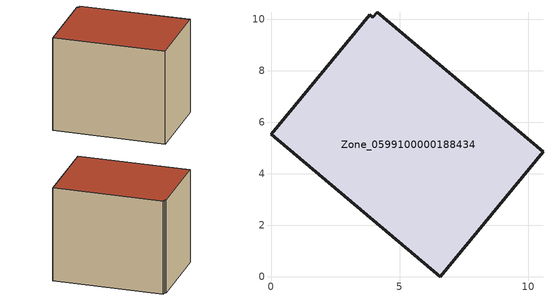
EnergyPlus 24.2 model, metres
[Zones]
Zone_0599100000188434
 floor ground (C_G): 3.96,10.07 4.12,10.27 10.57,4.85 6.57,0 0,5.53 3.83,10.18 z0.11
 wall outside (C_F): 6.57,0 10.57,4.85 4.12,10.27 3.96,10.07 3.83,10.18 0,5.53 6.57,0 z0.11:7.43
 roof outside (C_R): 4.12,10.27 3.96,10.07 3.83,10.18 0,5.53 6.57,0 10.57,4.85 z7.43
[BUILDING]
Pand.0599100000188434: North Axis=0; Terrain=City; Loads Convergence Tolerance Value=0.04; Temperature Convergence Tolerance Value=0.4; Solar Distribution=FullExterior; Maximum Number of Warmup Days=25; Minimum Number of Warmup Days=1
[Site:Location]
Rotterdam.The.Hague.AP_ZH_NLD Design_Conditions: Latitude=51.96; Longitude=4.45; Time Zone=1; Elevation=-4.5
[SITE:GROUNDTEMPERATURE:BUILDINGSURFACE]
18, 18, 18, 18, 18, 18, 18, 18, 18, 18, 18, 18
[MATERIAL] Thermal Absorptance=0.9; Solar Absorptance=0.7; Visible Absorptance=0.7
Name | Roughness | Thickness | Conductivity | Density | Specific Heat
G.TC.1946-1964 | MediumSmooth | 0.15 | 1 | 540 | 1210
F.TC.1946-1964 | Rough | 0.3 | 0.857143 | 1920 | 840
R.TC.1946-1964 | MediumRough | 0.2 | 0.235294 | 1500 | 1000
[CONSTRUCTION]
C_G: G.TC.1946-1964
C_F: F.TC.1946-1964
C_R: R.TC.1946-1964
[ZONE]
Zone_0599100000188434: Type=1; Multiplier=1; Ceiling Height=Autocalculate; Volume=Autocalculate; Floor Area=autocalculate; Part of Total Floor Area=Yes
[ZONEINFILTRATION:DESIGNFLOWRATE]
Infil_Zone_0599100000188434: Zone or ZoneList or Space or SpaceList=Zone_0599100000188434; Schedule=AlwaysOn; Design Flow Rate Calculation Method=Flow/Area; Flow Rate per Floor Area=0.003; Constant Term Coefficient=1; Temperature Term Coefficient=0; Velocity Term Coefficient=0; Velocity Squared Term Coefficient=0
[HVACTEMPLATE:ZONE:IDEALLOADSAIRSYSTEM]
Zone_0599100000188434: Maximum Heating Supply Air Temperature=50; Minimum Cooling Supply Air Temperature=13; Maximum Heating Supply Air Humidity Ratio=0.0156; Minimum Cooling Supply Air Humidity Ratio=0.0077; Heating Limit=NoLimit; Cooling Limit=NoLimit; Dehumidification Control Type=ConstantSensibleHeatRatio; Cooling Sensible Heat Ratio=0.7; Dehumidification Setpoint=60; Humidification Control Type=None; Humidification Setpoint=30; Outdoor Air Method=None; Outdoor Air Flow Rate per Person=0.00944; Outdoor Air Flow Rate per Zone Floor Area=0; Outdoor Air Flow Rate per Zone=0; Demand Controlled Ventilation Type=None; Outdoor Air Economizer Type=NoEconomizer; Heat Recovery Type=None; Sensible Heat Recovery Effectiveness=0.7; Latent Heat Recovery Effectiveness=0.65
[ZONECONTROL:THERMOSTAT]
ThermostatControl_Zone_0599100000188434: Zone or ZoneList=Zone_0599100000188434; Control Type Schedule=DualSetpointControlType; Control 1=Thermostat_Zone_0599100000188434; Temperature Difference Between Cutout And Setpoint=0
[THERMOSTATSETPOINT:DUALSETPOINT]
Thermostat_Zone_0599100000188434: Heating Setpoint Temperature Schedule=HeatingSetpoint_Zone_0599100000188434; Cooling Setpoint Temperature Schedule=CoolingSetpoint_Zone_0599100000188434
[SCHEDULE:COMPACT]
HeatingSetpoint_Zone_0599100000188434: Through: 12/31, For: AllDays, Until: 24:00, 21
CoolingSetpoint_Zone_0599100000188434: Through: 12/31, For: AllDays, Until: 24:00, 24
DualSetpointControlType: Through: 12/31, For: AllDays, Until: 24:00, 4
AlwaysOn: Through: 12/31, For: AllDays, Until: 24:00, 1
